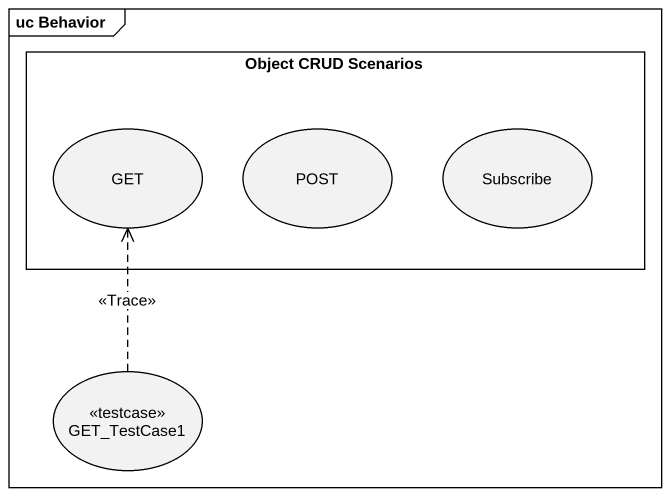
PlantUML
@startuml
mainframe uc Behavior
rectangle "Object CRUD Scenarios" as Object_CRUD_Scenarios {
  usecase GET
  usecase POST
  usecase Subscribe
}
usecase GET_TestCase1 <<testcase>>
GET_TestCase1 .up.> GET : <<Trace>>
@enduml
